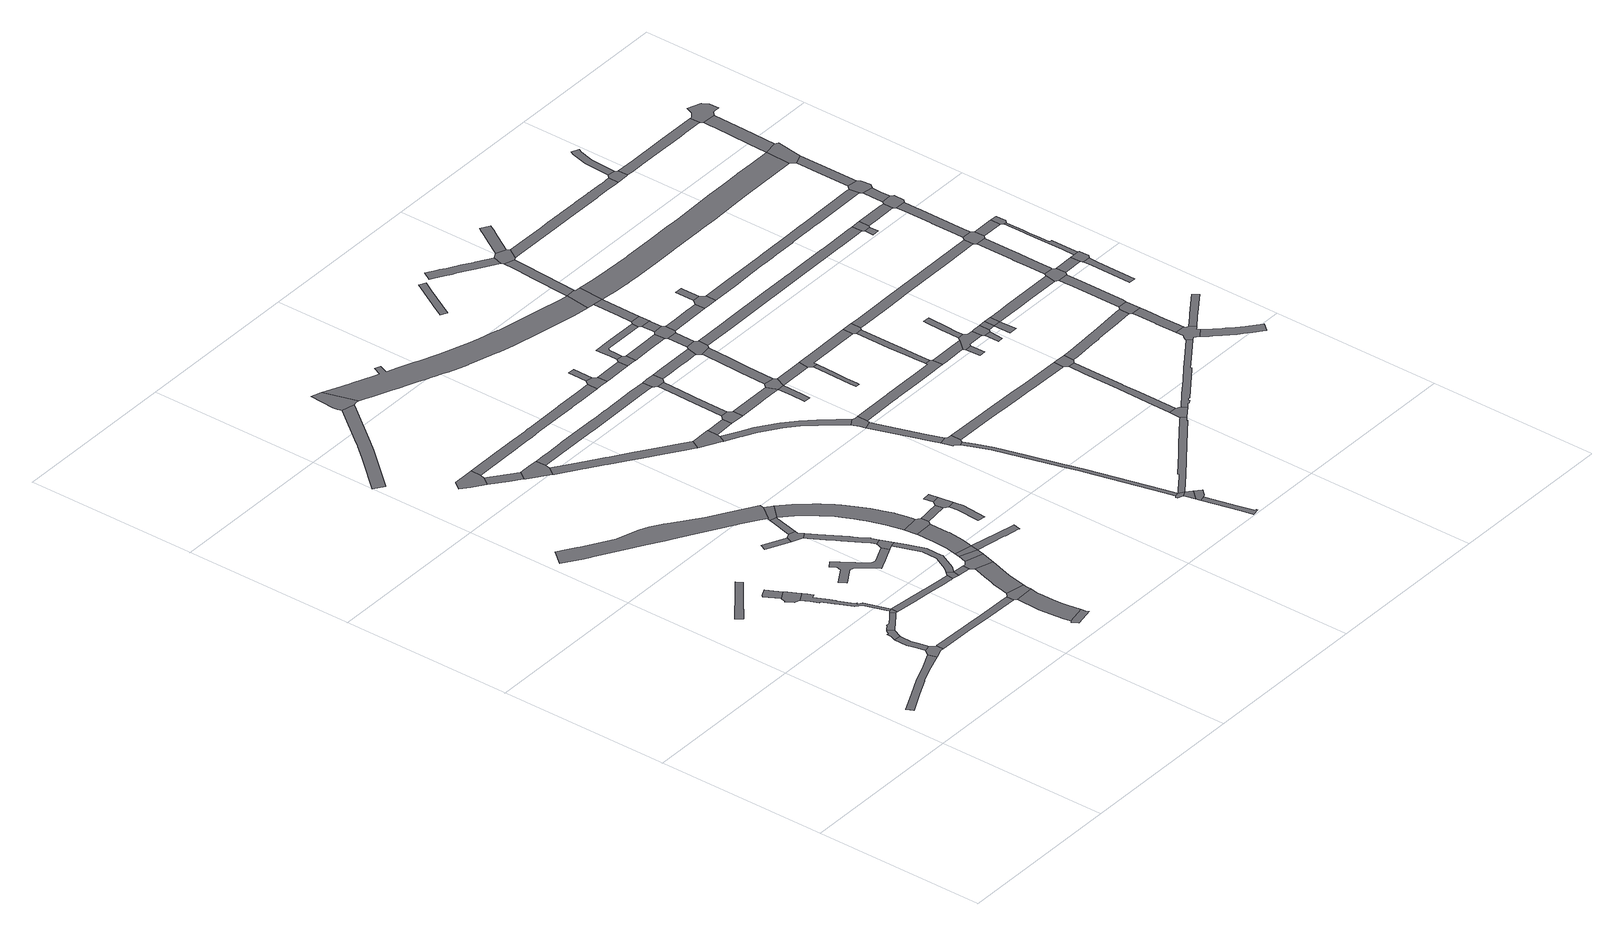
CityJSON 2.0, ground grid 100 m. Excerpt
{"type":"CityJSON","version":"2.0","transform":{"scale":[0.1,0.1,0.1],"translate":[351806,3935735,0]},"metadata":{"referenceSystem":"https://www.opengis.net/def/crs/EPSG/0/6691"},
"CityObjects":{
"road1":{"type":"Road","attributes":{"RoadStructureAttribute.sectionType":"1"},"geometry":[{"type":"MultiSurface","lod":"1","boundaries":[[[0,1,2,3,4,5,6,7,8,9,10,11,12,13,14]]]}]},
"road2":{"type":"Road","geometry":[{"type":"MultiSurface","lod":"1","boundaries":[[[15,7,6,16,17,18,19,20,21,22]]]}]},
"road3":{"type":"Road","attributes":{"RoadStructureAttribute.sectionType":"1"},"geometry":[{"type":"MultiSurface","lod":"1","boundaries":[[[23,24,25,26,27,28,15,22]]]}]},
"road4":{"type":"Road","attributes":{"RoadStructureAttribute.sectionType":"1"},"geometry":[{"type":"MultiSurface","lod":"1","boundaries":[[[29,30,31,32,33,34,35]]]}]},
"road5":{"type":"Road","geometry":[{"type":"MultiSurface","lod":"1","boundaries":[[[36,26,25,37,38,39,40,41,42]]]}]},
"road6":{"type":"Road","attributes":{"RoadStructureAttribute.sectionType":"1"},"geometry":[{"type":"MultiSurface","lod":"1","boundaries":[[[37,43,44,45,46,47,48,49,50,51,38]]]}]},
"road7":{"type":"Road","attributes":{"RoadStructureAttribute.sectionType":"1"},"geometry":[{"type":"MultiSurface","lod":"1","boundaries":[[[52,53,54,55,56]]]}]},
"road8":{"type":"Road","geometry":[{"type":"MultiSurface","lod":"1","boundaries":[[[57,58,59,60,61,62,63,64,52,56]]]}]},
"road9":{"type":"Road","attributes":{"RoadStructureAttribute.sectionType":"1"},"geometry":[{"type":"MultiSurface","lod":"1","boundaries":[[[61,65,66,67,68,69,70,71,72,73,74,75,76,77,78,79,80,81,82,83,84,85,86,87,88,62]]]}]},
"road10":{"type":"Road","geometry":[{"type":"MultiSurface","lod":"1","boundaries":[[[75,46,45,89,76]]]}]},
"road11":{"type":"Road","attributes":{"RoadStructureAttribute.sectionType":"1"},"geometry":[{"type":"MultiSurface","lod":"1","boundaries":[[[90,91,92,93,94,95,96,19,18,97,98,99,100,101]]]}]},
"road12":{"type":"Road","attributes":{"RoadStructureAttribute.sectionType":"1"},"geometry":[{"type":"MultiSurface","lod":"1","boundaries":[[[102,103,104,105,106,76,89,107,108,109,110,111,112,113,114]]]}]},
"road13":{"type":"Road","attributes":{"RoadStructureAttribute.sectionType":"1"},"geometry":[{"type":"MultiSurface","lod":"1","boundaries":[[[115,116,117,118,119,120,121,122,123,124,125,126,127,128,129,130,131,132,133,134,135,136,137,138,139,140,141,142,143,144,145,146,147,148,149]]]}]},
"road14":{"type":"Road","geometry":[{"type":"MultiSurface","lod":"1","boundaries":[[[150,151,152,153,154,155,156,157]]]}]},
"road15":{"type":"Road","geometry":[{"type":"MultiSurface","lod":"1","boundaries":[[[158,159,160,161,162,163]]]}]},
"road16":{"type":"Road","attributes":{"RoadStructureAttribute.sectionType":"1"},"geometry":[{"type":"MultiSurface","lod":"1","boundaries":[[[164,165,166,167,168,169,170,171,172,173,174,175,176,177,178,179,180,181]]]}]},
"road17":{"type":"Road","attributes":{"RoadStructureAttribute.sectionType":"1"},"geometry":[{"type":"MultiSurface","lod":"1","boundaries":[[[182,183,184,185,186,187,163,162,188,189,190,191,192,193,194]]]}]},
"road18":{"type":"Road","attributes":{"RoadStructureAttribute.sectionType":"1"},"geometry":[{"type":"MultiSurface","lod":"1","boundaries":[[[195,196,197,198]]]}]},
"road19":{"type":"Road","attributes":{"RoadStructureAttribute.sectionType":"1"},"geometry":[{"type":"MultiSurface","lod":"1","boundaries":[[[199,200,201,202,203,204,205,206,207,208,209,210,211,212,213]]]}]},
"road20":{"type":"Road","attributes":{"RoadStructureAttribute.sectionType":"1"},"geometry":[{"type":"MultiSurface","lod":"1","boundaries":[[[214,153,152,215,216]]]}]},
"road21":{"type":"Road","geometry":[{"type":"MultiSurface","lod":"1","boundaries":[[[217,182,194,218,219,220,221,222,223,90,101]]]}]},
"road22":{"type":"Road","geometry":[{"type":"MultiSurface","lod":"1","boundaries":[[[113,224,225,226,114]]]}]},
"road23":{"type":"Road","geometry":[{"type":"MultiSurface","lod":"1","boundaries":[[[227,195,198,228,229,230,231]]]}]},
"road24":{"type":"Road","attributes":{"RoadStructureAttribute.sectionType":"1"},"geometry":[{"type":"MultiSurface","lod":"1","boundaries":[[[232,225,224,233]]]}]},
"road25":{"type":"Road","attributes":{"RoadStructureAttribute.sectionType":"1"},"geometry":[{"type":"MultiSurface","lod":"1","boundaries":[[[220,234,235,236,237,238,239,240,241,242,221]]]}]},
"road26":{"type":"Road","geometry":[{"type":"MultiSurface","lod":"1","boundaries":[[[243,244,245,246,247,248,249,250,214,216]]]}]},
"road27":{"type":"Road","attributes":{"RoadStructureAttribute.sectionType":"1"},"geometry":[{"type":"MultiSurface","lod":"1","boundaries":[[[251,252,253,227,231]]]}]},
"road28":{"type":"Road","attributes":{"RoadStructureAttribute.sectionType":"1"},"geometry":[{"type":"MultiSurface","lod":"1","boundaries":[[[254,255,256,257,258,259,260,261,262,263,264,229,228,265,266,267,268,269,270,271,272,273,274]]]}]},
"road29":{"type":"Road","attributes":{"RoadStructureAttribute.sectionType":"1"},"geometry":[{"type":"MultiSurface","lod":"1","boundaries":[[[275,276,277,226,225,278,279,280,281,282,283,284]]]}]},
"road30":{"type":"Road","geometry":[{"type":"MultiSurface","lod":"1","boundaries":[[[283,274,273,285,286,164,181,287,288,284]]]}]},
"road31":{"type":"Road","geometry":[{"type":"MultiSurface","lod":"1","boundaries":[[[237,236,289,290,291,292,293,232,233]]]}]},
"road32":{"type":"Road","geometry":[{"type":"MultiSurface","lod":"1","boundaries":[[[148,294,253,252,295,296,149]]]}]},
"road33":{"type":"Road","attributes":{"RoadStructureAttribute.sectionType":"1"},"geometry":[{"type":"MultiSurface","lod":"1","boundaries":[[[291,297,298,299,300,301,292]]]}]},
"road34":{"type":"Road","geometry":[{"type":"MultiSurface","lod":"1","boundaries":[[[302,303,300,299]]]}]},
"road35":{"type":"Road","attributes":{"RoadStructureAttribute.sectionType":"1"},"geometry":[{"type":"MultiSurface","lod":"1","boundaries":[[[304,305,306,307,308,309,310,311,312,313,314,315,303,302]]]}]},
"road36":{"type":"Road","attributes":{"RoadStructureAttribute.sectionType":"1"},"geometry":[{"type":"MultiSurface","lod":"1","boundaries":[[[316,317,318,319,320,321,322,323,324,325,326,327,328,329,330,331,332,333,295,252,334,335,336,337,338,339,340,341,342,343,344,345,346,347,348]]]}]},
"road37":{"type":"Road","geometry":[{"type":"MultiSurface","lod":"1","boundaries":[[[349,350,351,204,203,352,353,354,355,356,357,358,359,360,361]]]}]},
"road38":{"type":"Road","geometry":[{"type":"MultiSurface","lod":"1","boundaries":[[[316,348,362,310,309,363,364]]]}]},
"road39":{"type":"Road","attributes":{"RoadStructureAttribute.sectionType":"1"},"geometry":[{"type":"MultiSurface","lod":"1","boundaries":[[[365,366,367,368,369,370,371,372,373,374,246,245,375,376,377,378,379,380,381,382,383,384,385,386,387]]]}]},
"road40":{"type":"Road","attributes":{"RoadStructureAttribute.sectionType":"1"},"geometry":[{"type":"MultiSurface","lod":"1","boundaries":[[[299,388,389,390,391,392,393,394,395,396,302]]]}]},
"road41":{"type":"Road","attributes":{"RoadStructureAttribute.sectionType":"1"},"geometry":[{"type":"MultiSurface","lod":"1","boundaries":[[[397,398,399,400,401,402,403,404,405,406,155,154,407,408,409,410,411,412,413,414,415,416,417,418,419]]]}]},
"road42":{"type":"Road","attributes":{"RoadStructureAttribute.sectionType":"1"},"geometry":[{"type":"MultiSurface","lod":"1","boundaries":[[[420,421,422,364,363,423]]]}]},
"road43":{"type":"Road","attributes":{"RoadStructureAttribute.sectionType":"1"},"geometry":[{"type":"MultiSurface","lod":"1","boundaries":[[[424,425,426,427,428,429]]]}]},
"road44":{"type":"Road","geometry":[{"type":"MultiSurface","lod":"1","boundaries":[[[430,429,428,431,432,420,423]]]}]},
"road45":{"type":"Road","attributes":{"RoadStructureAttribute.sectionType":"1"},"geometry":[{"type":"MultiSurface","lod":"1","boundaries":[[[433,434,435,436,437,438,439,440,441,442,443,444,445,446,447,448,248,247,449,450,451,452,453,454,455,456,457,458,459,460,461]]]}]},
"road46":{"type":"Road","attributes":{"RoadStructureAttribute.sectionType":"1"},"geometry":[{"type":"MultiSurface","lod":"1","boundaries":[[[431,462,463,432]]]}]},
"road47":{"type":"Road","geometry":[{"type":"MultiSurface","lod":"1","boundaries":[[[464,465,365,387,466,467,468,469]]]}]},
"road48":{"type":"Road","attributes":{"RoadStructureAttribute.sectionType":"1"},"geometry":[{"type":"MultiSurface","lod":"1","boundaries":[[[470,471,472,464,469]]]}]},
"road49":{"type":"Road","attributes":{"RoadStructureAttribute.sectionType":"1"},"geometry":[{"type":"MultiSurface","lod":"1","boundaries":[[[473,474,475,476,477,478,479,480,468,467,481,482,483,484,485,486,487,488,489,490,491]]]}]},
"road50":{"type":"Road","geometry":[{"type":"MultiSurface","lod":"1","boundaries":[[[471,470,492,493,494,495,496]]]}]},
"road51":{"type":"Road","geometry":[{"type":"MultiSurface","lod":"1","boundaries":[[[419,418,497,498,499,500,501,502]]]}]},
"road52":{"type":"Road","attributes":{"function":"3","RoadStructureAttribute.sectionType":"1"},"geometry":[{"type":"MultiSurface","lod":"1","boundaries":[[[503,504,505,506,507,508,509,510,511,512,513,514,515,516,517,518,519,520,521,522,523,524,525,526,527,359,358,528,529,530,531,532,533,534,535,536,537,538,539,540,541,542,543,544,545,546,547,548,549,550,551,552,553,554]]]}]},
"road53":{"type":"Road","attributes":{"RoadStructureAttribute.sectionType":"1"},"geometry":[{"type":"MultiSurface","lod":"1","boundaries":[[[501,555,556,502]]]}]},
"road54":{"type":"Road","attributes":{"RoadStructureAttribute.sectionType":"1"},"geometry":[{"type":"MultiSurface","lod":"1","boundaries":[[[495,557,558,559,560,561,562,563,564,565,496]]]}]},
"road55":{"type":"Road","geometry":[{"type":"MultiSurface","lod":"1","boundaries":[[[566,567,568,569,433,461,570,562,561]]]}]},
"road56":{"type":"Road","attributes":{"RoadStructureAttribute.sectionType":"1"},"geometry":[{"type":"MultiSurface","lod":"1","boundaries":[[[499,571,572,573,574,575,500]]]}]},
"road57":{"type":"Road","geometry":[{"type":"MultiSurface","lod":"1","boundaries":[[[576,577,578,579,580,581]]]}]},
"road58":{"type":"Road","attributes":{"RoadStructureAttribute.sectionType":"1"},"geometry":[{"type":"MultiSurface","lod":"1","boundaries":[[[582,583,584,585,586,587,494,493]]]}]},
"road59":{"type":"Road","geometry":[{"type":"MultiSurface","lod":"1","boundaries":[[[588,589,590,591,592,593,473,491]]]}]},
"road60":{"type":"Road","attributes":{"RoadStructureAttribute.sectionType":"1"},"geometry":[{"type":"MultiSurface","lod":"1","boundaries":[[[594,595,596,597,598,599,600,601]]]}]},
"road61":{"type":"Road","attributes":{"RoadStructureAttribute.sectionType":"1"},"geometry":[{"type":"MultiSurface","lod":"1","boundaries":[[[589,602,603,604,605,606,590]]]}]},
"road62":{"type":"Road","attributes":{"RoadStructureAttribute.sectionType":"1"},"geometry":[{"type":"MultiSurface","lod":"1","boundaries":[[[607,608,609,610,611,612,613,614,615,616,617,618,619,620,621,622,623,624,625,626,627,579,578]]]}]},
"road63":{"type":"Road","geometry":[{"type":"MultiSurface","lod":"1","boundaries":[[[604,628,629,630,618,617,631,632,633,634,605]]]}]},
"road64":{"type":"Road","attributes":{"RoadStructureAttribute.sectionType":"1"},"geometry":[{"type":"MultiSurface","lod":"1","boundaries":[[[576,635,636,637,577]]]}]},
"road65":{"type":"Road","geometry":[{"type":"MultiSurface","lod":"1","boundaries":[[[600,638,639,637,636,601]]]}]},
"road66":{"type":"Road","geometry":[{"type":"MultiSurface","lod":"1","boundaries":[[[574,573,640,641,642,643,644,645]]]}]},
"road67":{"type":"Road","attributes":{"RoadStructureAttribute.sectionType":"1"},"geometry":[{"type":"MultiSurface","lod":"1","boundaries":[[[646,647,648,649,650,651,652,653,568,567]]]}]},
"road68":{"type":"Road","geometry":[{"type":"MultiSurface","lod":"1","boundaries":[[[654,655,656,585,584,657,658]]]}]},
"road69":{"type":"Road","attributes":{"RoadStructureAttribute.sectionType":"1"},"geometry":[{"type":"MultiSurface","lod":"1","boundaries":[[[659,660,642,641,661,662]]]}]},
"road70":{"type":"Road","attributes":{"RoadStructureAttribute.sectionType":"1"},"geometry":[{"type":"MultiSurface","lod":"1","boundaries":[[[663,664,665,666,657,667,668,669,670,658,657,584]]]}]},
"road71":{"type":"Road","attributes":{"RoadStructureAttribute.sectionType":"1"},"geometry":[{"type":"MultiSurface","lod":"1","boundaries":[[[644,671,672,673,674,675,676,677,678,679,680,681,682,645]]]}]},
"road72":{"type":"Road","attributes":{"RoadStructureAttribute.sectionType":"1"},"geometry":[{"type":"MultiSurface","lod":"1","boundaries":[[[683,684,685,686,687,688,689]]]}]},
"road73":{"type":"Road","attributes":{"RoadStructureAttribute.sectionType":"1"},"geometry":[{"type":"MultiSurface","lod":"1","boundaries":[[[690,691,692,693,694,695,696,697,698,699,655,654]]]}]},
"road74":{"type":"Road","geometry":[{"type":"MultiSurface","lod":"1","boundaries":[[[700,650,649,694,693,701,702,703]]]}]},
"road75":{"type":"Road","attributes":{"RoadStructureAttribute.sectionType":"1"},"geometry":[{"type":"MultiSurface","lod":"1","boundaries":[[[704,705,706,707,708,709,710,711,712,713,714,715,716,717,718,719,720,721,722,723,724,578,577]]]}]},
"road76":{"type":"Road","attributes":{"RoadStructureAttribute.sectionType":"1"},"geometry":[{"type":"MultiSurface","lod":"1","boundaries":[[[725,726,727,728,729,730,731,732,733,592,591,734,735,736,737,738,739,740]]]}]},
"road77":{"type":"Road","attributes":{"RoadStructureAttribute.sectionType":"1"},"geometry":[{"type":"MultiSurface","lod":"1","boundaries":[[[741,742,743,744,745,746,747,748,749,750]]]}]},
"road78":{"type":"Road","attributes":{"RoadStructureAttribute.sectionType":"1"},"geometry":[{"type":"MultiSurface","lod":"1","boundaries":[[[751,752,700,703]]]}]},
"road79":{"type":"Road","geometry":[{"type":"MultiSurface","lod":"1","boundaries":[[[752,751,753,754,755,756,659,662]]]}]},
"road80":{"type":"Road","attributes":{"RoadStructureAttribute.sectionType":"1"},"geometry":[{"type":"MultiSurface","lod":"1","boundaries":[[[757,758,759,760,761,762,756,755]]]}]},
"road81":{"type":"Road","geometry":[{"type":"MultiSurface","lod":"1","boundaries":[[[760,759,763,764,678,677]]]}]},
"road82":{"type":"Road","attributes":{"RoadStructureAttribute.sectionType":"1"},"geometry":[{"type":"MultiSurface","lod":"1","boundaries":[[[765,766,767,768,633,632,769,770,771,772,773,774,775,776,777,778]]]}]},
"road83":{"type":"Road","attributes":{"RoadStructureAttribute.sectionType":"1"},"geometry":[{"type":"MultiSurface","lod":"1","boundaries":[[[779,764,763,780,781,782,783]]]}]},
"road84":{"type":"Road","geometry":[{"type":"MultiSurface","lod":"1","boundaries":[[[782,784,785,786,554,553,783]]]}]},
"road85":{"type":"Road","attributes":{"RoadStructureAttribute.sectionType":"1"},"geometry":[{"type":"MultiSurface","lod":"1","boundaries":[[[787,788,789,790,791,792,793,794,795,796,797,798,799,800,801,802,803,804,805]]]}]},
"road86":{"type":"Road","geometry":[{"type":"MultiSurface","lod":"1","boundaries":[[[806,807,808,809,810,811,812,669,668,741,750]]]}]},
"road87":{"type":"Road","attributes":{"RoadStructureAttribute.sectionType":"1"},"geometry":[{"type":"MultiSurface","lod":"1","boundaries":[[[813,814,815,754,753,816,817]]]}]},
"road88":{"type":"Road","attributes":{"RoadStructureAttribute.sectionType":"1"},"geometry":[{"type":"MultiSurface","lod":"1","boundaries":[[[786,818,819,820,821,822,823,824,554]]]}]},
"road89":{"type":"Road","geometry":[{"type":"MultiSurface","lod":"1","boundaries":[[[825,712,711,826,827,828]]]}]},
"road90":{"type":"Road","attributes":{"RoadStructureAttribute.sectionType":"1"},"geometry":[{"type":"MultiSurface","lod":"1","boundaries":[[[829,830,831,832,727,726,833,834,835,836,837,838]]]}]},
"road91":{"type":"Road","geometry":[{"type":"MultiSurface","lod":"1","boundaries":[[[839,840,817,816,841,842,843]]]}]},
"road92":{"type":"Road","geometry":[{"type":"MultiSurface","lod":"1","boundaries":[[[793,821,820,844,845,846,847,794]]]}]},
"road93":{"type":"Road","attributes":{"RoadStructureAttribute.sectionType":"1"},"geometry":[{"type":"MultiSurface","lod":"1","boundaries":[[[848,849,850,851,840,839]]]}]},
"road94":{"type":"Road","geometry":[{"type":"MultiSurface","lod":"1","boundaries":[[[852,853,854,855,856,857,725,740]]]}]},
"road95":{"type":"Road","geometry":[{"type":"MultiSurface","lod":"1","boundaries":[[[858,809,808,838,837,859]]]}]},
"road96":{"type":"Road","attributes":{"RoadStructureAttribute.sectionType":"1"},"geometry":[{"type":"MultiSurface","lod":"1","boundaries":[[[860,861,862,863,864,825,828,865,866,867,868,869]]]}]},
"road97":{"type":"Road","geometry":[{"type":"MultiSurface","lod":"1","boundaries":[[[870,871,872,873]]]}]},
"road98":{"type":"Road","attributes":{"RoadStructureAttribute.sectionType":"1"},"geometry":[{"type":"MultiSurface","lod":"1","boundaries":[[[874,875,876,877,878,879,880,847,846]]]}]},
"road99":{"type":"Road","geometry":[{"type":"MultiSurface","lod":"1","boundaries":[[[881,882,883,884,855,854,870,873,885,886,887]]]}]},
"road100":{"type":"Road","geometry":[{"type":"MultiSurface","lod":"1","boundaries":[[[888,889,890,891,892,778,777,893,860,869]]]}]},
"road101":{"type":"Road","attributes":{"RoadStructureAttribute.sectionType":"1"},"geometry":[{"type":"MultiSurface","lod":"1","boundaries":[[[883,894,895,896,897,898,899,900,901,902,884]]]}]},
"road102":{"type":"Road","geometry":[{"type":"MultiSurface","lod":"1","boundaries":[[[903,904,905,906]]]}]},
"road103":{"type":"Road","attributes":{"RoadStructureAttribute.sectionType":"1"},"geometry":[{"type":"MultiSurface","lod":"1","boundaries":[[[907,908,909,910,911,912,913,914,915,916,917,918,919,920,921,702,701,922,923,924,925,926,927,928,929,930,931]]]}]},
"road104":{"type":"Road","geometry":[{"type":"MultiSurface","lod":"1","boundaries":[[[903,906,932,933,934,881,887]]]}]},
"road105":{"type":"Road","attributes":{"RoadStructureAttribute.sectionType":"1"},"geometry":[{"type":"MultiSurface","lod":"1","boundaries":[[[935,936,937,938,939,940,941,942,943,944,945,946,947,948,949,950,951,952,953,954,827,826]]]}]},
"road106":{"type":"Road","attributes":{"RoadStructureAttribute.sectionType":"1"},"geometry":[{"type":"MultiSurface","lod":"1","boundaries":[[[955,956,957,933,932,958]]]}]},
"road107":{"type":"Road","geometry":[{"type":"MultiSurface","lod":"1","boundaries":[[[959,960,961,958]]]}]},
"road108":{"type":"Road","geometry":[{"type":"MultiSurface","lod":"1","boundaries":[[[955,958,961,962]]]}]},
"road109":{"type":"Road","attributes":{"RoadStructureAttribute.sectionType":"1"},"geometry":[{"type":"MultiSurface","lod":"1","boundaries":[[[963,964,965,966,967,968,969,970,971,972,973,974,975,976,977,978,979,980,981,982,983,984,985,986,987,988,989,990,845,844]]]}]},
"road110":{"type":"Road","attributes":{"RoadStructureAttribute.sectionType":"1"},"geometry":[{"type":"MultiSurface","lod":"1","boundaries":[[[991,992,993,994,995,996,997,891,890,998,999,1000,1001,1002,1003,1004,1005,1006,1007]]]}]},
"road111":{"type":"Road","attributes":{"RoadStructureAttribute.sectionType":"1"},"geometry":[{"type":"MultiSurface","lod":"1","boundaries":[[[1008,1009,1010,1011,1012,1013,1014,1015,1016,1017,1018,1019,1020,1021,1022,1023,1024,858,859]]]}]},
"road112":{"type":"Road","attributes":{"function":"3","RoadStructureAttribute.sectionType":"1"},"geometry":[{"type":"MultiSurface","lod":"1","boundaries":[[[1025,1026,1027,1028,1029,1030,1031,1032,1033,1034,1035,1036,1037,1038,784,782,1039,1040,1041,1042,1043,1044,1045,1046,1047,1048,1049,1050,1051,1052,1053,1054,1055,1056,1057]]]}]},
"road113":{"type":"Road","attributes":{"RoadStructureAttribute.sectionType":"1"},"geometry":[{"type":"MultiSurface","lod":"1","boundaries":[[[961,1058,1059,1060,1061,1062,1063,1064,1065,1066,962]]]}]},
"road114":{"type":"Road","attributes":{"RoadStructureAttribute.sectionType":"1"},"geometry":[{"type":"MultiSurface","lod":"1","boundaries":[[[842,1067,1068,1069,1070,1071,1072,1073,1074,1075,1076,1077,1078,1079,1080,1081,1082,1083,1084,1085,1086,1087,1088,1089,1090,1091,1092,1093,1094,843]]]}]},
"road115":{"type":"Road","geometry":[{"type":"MultiSurface","lod":"1","boundaries":[[[1095,1096,1097,1098,1099,1100,1101,948,947,1102,1103,1104,1105,1106,1107,1108,1109,1110,1111]]]}]},
"road116":{"type":"Road","attributes":{"RoadStructureAttribute.sectionType":"1"},"geometry":[{"type":"MultiSurface","lod":"1","boundaries":[[[1112,1113,1114,1115,1116,1117,1118,1119,1120,1121,1095,1111]]]}]},
"road117":{"type":"Road","geometry":[{"type":"MultiSurface","lod":"1","boundaries":[[[1006,1118,1117,1122,1123,1007]]]}]},
"road118":{"type":"Road","attributes":{"RoadStructureAttribute.sectionType":"1"},"geometry":[{"type":"MultiSurface","lod":"1","boundaries":[[[1124,1125,1126,1127,1128,1129,1130,1131,1132,1133,1134,1135,1136,1137,1138,1139,1140,1141,1142,1143,1144,1104,1103]]]}]},
"road119":{"type":"Road","attributes":{"RoadStructureAttribute.sectionType":"1"},"geometry":[{"type":"MultiSurface","lod":"1","boundaries":[[[1145,1146,1147,1148,1123,1122,1149,1150,1151]]]}]},
"road120":{"type":"Road","attributes":{"RoadStructureAttribute.sectionType":"1"},"geometry":[{"type":"MultiSurface","lod":"1","boundaries":[[[1152,1153,1109,1108,1154,1155,1156,1157]]]}]},
"road121":{"type":"Road","geometry":[{"type":"MultiSurface","lod":"1","boundaries":[[[1158,1159,1160,1161,1062,1061,1145,1151]]]}]},
"road122":{"type":"Road","geometry":[{"type":"MultiSurface","lod":"1","boundaries":[[[1162,973,972,1163,1164,1165,1166]]]}]},
"road123":{"type":"Road","geometry":[{"type":"MultiSurface","lod":"1","boundaries":[[[1167,1168,1169,1170]]]}]},
"road124":{"type":"Road","geometry":[{"type":"MultiSurface","lod":"1","boundaries":[[[1169,1171,1172,907,931,1170]]]}]},
"road125":{"type":"Road","attributes":{"RoadStructureAttribute.sectionType":"1"},"geometry":[{"type":"MultiSurface","lod":"1","boundaries":[[[1173,1174,1175,1176,1177,1178,1161,1160,1179,1180,1181,1182,1183,1184]]]}]},
"road126":{"type":"Road","attributes":{"RoadStructureAttribute.sectionType":"1"},"geometry":[{"type":"MultiSurface","lod":"1","boundaries":[[[1185,1186,1187,1188,1189,1190,1162,1166]]]}]},
"road127":{"type":"Road","attributes":{"RoadStructureAttribute.sectionType":"1"},"geometry":[{"type":"MultiSurface","lod":"1","boundaries":[[[1158,1191,1192,1193,1194,1159]]]}]},
"road128":{"type":"Road","attributes":{"RoadStructureAttribute.sectionType":"1"},"geometry":[{"type":"MultiSurface","lod":"1","boundaries":[[[1195,1196,1197,1198,1199,1200]]]}]},
"road129":{"type":"Road","geometry":[{"type":"MultiSurface","lod":"1","boundaries":[[[1201,1017,1016,1173,1184,1202,1203,1204]]]}]},
"road130":{"type":"Road","attributes":{"RoadStructureAttribute.sectionType":"1"},"geometry":[{"type":"MultiSurface","lod":"1","boundaries":[[[1205,1206,1172,1171,1207,1208]]]}]},
"road131":{"type":"Road","geometry":[{"type":"MultiSurface","lod":"1","boundaries":[[[1199,1209,1210,1211,1212,1193,1192,1213,1200]]]}]},
"road132":{"type":"Road","attributes":{"RoadStructureAttribute.sectionType":"1"},"geometry":[{"type":"MultiSurface","lod":"1","boundaries":[[[1214,1215,1216,1217,1218,1219,1220,1221,1222,1223,1201,1204]]]}]},
"road133":{"type":"Road","attributes":{"RoadStructureAttribute.sectionType":"1"},"geometry":[{"type":"MultiSurface","lod":"1","boundaries":[[[1202,1224,1225,1203]]]}]},
"road134":{"type":"Road","attributes":{"RoadStructureAttribute.sectionType":"1"},"geometry":[{"type":"MultiSurface","lod":"1","boundaries":[[[1226,1227,1228,1229,1230,1212,1211,1231,1232,1233,1234,1235,1236,1237]]]}]},
"road135":{"type":"Road","geometry":[{"type":"MultiSurface","lod":"1","boundaries":[[[1219,1218,1238,1239,1240,1241,1205,1208]]]}]},
"road136":{"type":"Road","attributes":{"RoadStructureAttribute.sectionType":"1"},"geometry":[{"type":"MultiSurface","lod":"1","boundaries":[[[1242,1243,1244,1245,1246,1165,1164,1247,1248,1249,1250,1251,1252,1253,1254,1255,1256,1257,1258]]]}]},
"road137":{"type":"Road","attributes":{"RoadStructureAttribute.sectionType":"1"},"geometry":[{"type":"MultiSurface","lod":"1","boundaries":[[[1259,1260,1241,1240,1261,1262,1263]]]}]},
"road138":{"type":"Road","geometry":[{"type":"MultiSurface","lod":"1","boundaries":[[[1264,1225,1224,1226,1237,1265]]]}]},
"road139":{"type":"Road","geometry":[{"type":"MultiSurface","lod":"1","boundaries":[[[1266,1267,1268,1084,1083,1263,1262,1269,1270]]]}]},
"road140":{"type":"Road","attributes":{"function":"3","RoadStructureAttribute.sectionType":"1"},"geometry":[{"type":"MultiSurface","lod":"1","boundaries":[[[1271,1272,1267,1266,1273,1274]]]}]},
"road141":{"type":"Road","geometry":[{"type":"MultiSurface","lod":"1","boundaries":[[[1056,1271,1274,1275,1276,1057]]]}]},
"road142":{"type":"Road","attributes":{"RoadStructureAttribute.sectionType":"1"},"geometry":[{"type":"MultiSurface","lod":"1","boundaries":[[[1276,1277,1278,1279,1280,1281,1282,1283,1284,1285,1286,1057]]]}]},
"road143":{"type":"Road","geometry":[{"type":"MultiSurface","lod":"1","boundaries":[[[1279,1278,1287,1288,1289,1290,1291,1292,1293,1294,1295,1242,1258]]]}]}
},
"vertices":[
[270,358,0],[377,410,0],[378,411,0],[401,420,0],[436,434,0],[485,454,0],[583,490,0],[565,537,0],[472,491,0],[400,463,0],[365,449,0],[251,394,0],[205,371,0],[123,330,0],[142,293,0],
[590,569,0],[636,509,0],[637,510,0],[655,509,0],[656,551,0],[637,566,0],[633,570,0],[631,578,0],
[618,634,0],[609,677,0],[610,747,0],[570,748,0],[568,673,0],[578,625,0],
[385,1566,0],[497,1655,0],[477,1690,0],[474,1687,0],[407,1636,0],[220,1493,0],[248,1457,0],
[570,757,0],[635,801,0],[612,833,0],[604,827,0],[592,804,0],[582,805,0],[581,780,0],
[640,804,0],[732,871,0],[756,889,0],[739,913,0],[708,890,0],[666,860,0],[646,858,0],[641,854,0],[617,837,0],
[557,1449,0],[511,1531,0],[469,1511,0],[459,1502,0],[505,1419,0],
[504,1414,0],[498,1390,0],[491,1385,0],[519,1344,0],[550,1337,0],[603,1365,0],[590,1390,0],[568,1429,0],
[562,1312,0],[569,1300,0],[593,1244,0],[602,1249,0],[633,1181,0],[637,1171,0],[644,1155,0],[675,1085,0],[710,1061,0],[747,937,0],[754,924,0],[771,928,0],[766,943,0],[725,1072,0],[696,1091,0],[709,1096,0],[696,1104,0],[660,1188,0],[658,1192,0],[645,1223,0],[611,1301,0],[629,1310,0],[623,1326,0],[616,1340,0],
[768,888,0],
[1209,537,0],[1198,537,0],[1159,538,0],[980,543,0],[949,544,0],[870,545,0],[658,551,0],[796,506,0],[851,504,0],[949,502,0],[989,500,0],[1213,494,0],
[1154,890,0],[1106,895,0],[1015,904,0],[1003,905,0],[903,915,0],[899,875,0],[991,866,0],[1011,864,0],[1103,855,0],[1153,850,0],[1157,850,0],[1171,849,0],[1175,888,0],
[1083,2002,0],[946,2087,0],[832,2157,0],[690,2261,0],[657,2284,0],[637,2298,0],[617,2312,0],[594,2327,0],[542,2350,0],[533,2353,0],[412,2390,0],[255,2482,0],[233,2496,0],[228,2499,0],[173,2534,0],[131,2562,0],[66,2484,0],[113,2451,0],[174,2411,0],[203,2393,0],[211,2389,0],[375,2291,0],[456,2243,0],[547,2189,0],[574,2173,0],[656,2125,0],[718,2088,0],[801,2039,0],[862,2002,0],[876,1994,0],[891,1985,0],[915,1971,0],[971,1935,0],[1017,1901,0],[1078,1982,0],
[268,3282,0],[318,3245,0],[386,3194,0],[422,3242,0],[431,3270,0],[431,3330,0],[398,3330,0],[305,3329,0],
[1232,145,0],[1255,112,0],[1363,133,0],[1356,154,0],[1353,175,0],[1245,154,0],
[1161,1295,0],[1106,1271,0],[1056,1248,0],[1027,1256,0],[937,1385,0],[909,1425,0],[871,1399,0],[893,1369,0],[889,1351,0],[886,1339,0],[790,1280,0],[815,1241,0],[913,1303,0],[942,1295,0],[1022,1184,0],[1044,1194,0],[1090,1214,0],[1179,1255,0],
[1226,479,0],[1223,446,0],[1221,378,0],[1222,340,0],[1231,234,0],[1235,202,0],[1344,220,0],[1340,248,0],[1336,293,0],[1332,344,0],[1333,402,0],[1333,439,0],[1340,484,0],
[943,1723,0],[808,1784,0],[792,1748,0],[927,1686,0],
[274,3825,0],[321,3886,0],[504,4118,0],[518,4135,0],[528,4148,0],[451,4166,0],[270,3934,0],[262,3923,0],[252,3912,0],[190,3837,0],[146,3787,0],[30,3655,0],[22,3646,0],[2,3623,0],[62,3584,0],
[574,3127,0],[477,3124,0],[537,3079,0],
[1215,493,0],[1341,505,0],[1342,513,0],[1345,534,0],[1235,556,0],[1216,540,0],[1212,537,0],
[1212,844,0],[1220,883,0],[1193,908,0],
[970,1735,0],[989,1658,0],[1025,1678,0],[1007,1710,0],[1011,1725,0],
[1292,876,0],[1288,836,0],
[1365,627,0],[1370,648,0],[1410,779,0],[1305,811,0],[1299,791,0],[1281,731,0],[1265,680,0],[1258,656,0],[1242,584,0],
[548,3071,0],[657,2989,0],[658,2988,0],[692,3038,0],[700,3067,0],[698,3127,0],[667,3127,0],[596,3127,0],
[1048,1867,0],[1050,1873,0],[1012,1884,0],
[1195,1389,0],[1198,1390,0],[1197,1392,0],[1196,1394,0],[1162,1445,0],[1158,1454,0],[1143,1482,0],[1122,1516,0],[1104,1546,0],[1099,1554,0],[1057,1622,0],[1001,1639,0],[1048,1558,0],[1062,1536,0],[1088,1492,0],[1105,1463,0],[1143,1402,0],[1160,1376,0],[1161,1374,0],[1177,1336,0],[1212,1350,0],
[1261,1110,0],[1262,1021,0],[1218,936,0],[1248,914,0],[1299,1014,0],[1299,1018,0],[1298,1115,0],[1264,1218,0],[1241,1277,0],[1209,1267,0],
[1175,1332,0],[1170,1319,0],[1196,1262,0],[1202,1265,0],
[1422,817,0],[1423,821,0],[1434,861,0],[1328,892,0],[1304,875,0],
[1016,1899,0],[1120,1948,0],[1112,1956,0],
[1435,862,0],[1445,904,0],[1446,907,0],[1342,942,0],[1329,893,0],
[1455,953,0],[1348,973,0],
[1461,983,0],[1469,1019,0],[1477,1111,0],[1477,1123,0],[1476,1227,0],[1476,1230,0],[1366,1228,0],[1367,1220,0],[1368,1143,0],[1368,1127,0],[1360,1033,0],[1355,1006,0],
[1465,1317,0],[1464,1331,0],[1458,1359,0],[1456,1368,0],[1443,1427,0],[1442,1434,0],[1424,1490,0],[1416,1513,0],[1407,1541,0],[1401,1554,0],[1367,1629,0],[1335,1686,0],[1319,1715,0],[1317,1719,0],[1280,1772,0],[1257,1805,0],[1204,1866,0],[1189,1884,0],[1115,1813,0],[1176,1742,0],[1196,1713,0],[1206,1700,0],[1230,1664,0],[1252,1616,0],[1269,1578,0],[1279,1558,0],[1280,1556,0],[1290,1532,0],[1304,1501,0],[1320,1453,0],[1336,1404,0],[1356,1313,0],[1357,1304,0],
[445,4199,0],[447,4189,0],[450,4176,0],[531,4149,0],[535,4151,0],[548,4153,0],[552,4154,0],[555,4154,0],[561,4153,0],[569,4152,0],[514,4343,0],[456,4364,0],[443,4215,0],
[1365,1237,0],[1493,1252,0],[1488,1298,0],
[1318,2615,0],[1244,2665,0],[1198,2696,0],[1079,2777,0],[1066,2786,0],[945,2867,0],[939,2872,0],[916,2887,0],[825,2948,0],[790,2972,0],[666,2983,0],[776,2908,0],[802,2891,0],[803,2890,0],[881,2837,0],[899,2825,0],[969,2778,0],[1004,2754,0],[1044,2727,0],[1134,2666,0],[1241,2594,0],[1285,2565,0],[1289,2562,0],
[1617,874,0],[1630,871,0],[1716,855,0],[1721,854,0],[1730,896,0],[1730,898,0],[1725,899,0],[1625,919,0],[1465,951,0],
[1300,3335,0],[1149,3334,0],[1141,3334,0],[1126,3334,0],[910,3333,0],[894,3333,0],[872,3332,0],[746,3332,0],[670,3331,0],[657,3331,0],[658,3271,0],[669,3271,0],[806,3272,0],[858,3272,0],[913,3273,0],[1064,3274,0],[1150,3274,0],[1178,3274,0],[1191,3274,0],[1260,3275,0],[1358,3276,0],[1388,3276,0],[1388,3336,0],
[1623,1313,0],[1567,1307,0],[1532,1303,0],[1628,1268,0],
[1662,1200,0],[1650,1062,0],[1696,1057,0],[1708,1203,0],[1700,1256,0],[1654,1249,0],
[1631,1268,0],[1686,1343,0],[1641,1336,0],
[1569,3129,0],[1530,3129,0],[1481,3129,0],[1357,3128,0],[1340,3128,0],[1270,3128,0],[1255,3128,0],[1230,3127,0],[1192,3127,0],[1158,3127,0],[1055,3127,0],[905,3127,0],[874,3127,0],[825,3127,0],[804,3127,0],[753,3127,0],[812,3067,0],[826,3067,0],[873,3067,0],[949,3067,0],[1054,3067,0],[1106,3067,0],[1220,3067,0],[1237,3067,0],[1272,3068,0],[1434,3068,0],[1451,3068,0],[1530,3069,0],[1569,3069,0],
[1678,1398,0],[1632,1392,0],
[1439,2615,0],[1320,2615,0],[1409,2496,0],[1413,2494,0],[1435,2536,0],[1439,2555,0],
[1561,2556,0],[1560,2615,0],[1442,2615,0],
[1959,2106,0],[1922,2151,0],[1912,2163,0],[1850,2238,0],[1788,2307,0],[1715,2370,0],[1603,2446,0],[1533,2483,0],[1503,2447,0],[1506,2445,0],[1525,2436,0],[1579,2405,0],[1687,2332,0],[1721,2303,0],[1755,2273,0],[1815,2206,0],[1876,2133,0],[1881,2126,0],[1918,2081,0],
[1572,2556,0],[1649,2556,0],[1649,2616,0],[1627,2637,0],[1582,2636,0],
[1418,3276,0],[1454,3276,0],[1469,3276,0],[1469,3336,0],[1448,3355,0],[1408,3360,0],
[1895,3900,0],[1749,3928,0],[1613,3956,0],[1488,3981,0],[1484,3982,0],[1447,3992,0],[1374,4010,0],[1337,4022,0],[1295,4036,0],[1165,4076,0],[1135,4088,0],[1128,4091,0],[1031,4129,0],[1011,4138,0],[939,4167,0],[915,4177,0],[855,4201,0],[877,4252,0],[843,4265,0],[820,4215,0],[790,4227,0],[673,4274,0],[667,4277,0],[624,4294,0],[590,4309,0],[601,4138,0],[647,4119,0],[679,4106,0],[694,4100,0],[741,4080,0],[786,4062,0],[833,4042,0],[879,4023,0],[926,4004,0],[962,3989,0],[972,3985,0],[1018,3965,0],[1048,3952,0],[1064,3947,0],[1072,3944,0],[1111,3930,0],[1157,3914,0],[1160,3913,0],[1296,3873,0],[1317,3867,0],[1343,3860,0],[1431,3838,0],[1588,3805,0],[1679,3787,0],[1826,3760,0],[1918,3749,0],[1935,3893,0],
[1449,3474,0],[1409,3474,0],
[1628,2659,0],[1631,2842,0],[1631,2856,0],[1633,2942,0],[1635,3047,0],[1590,3047,0],[1589,2970,0],[1586,2859,0],[1583,2686,0],
[1650,3062,0],[1656,3069,0],[1655,3129,0],[1603,3129,0],[1578,3059,0],
[1481,3277,0],[1606,3277,0],[1638,3278,0],[1637,3337,0],[1557,3337,0],
[2452,385,0],[2485,400,0],[2453,417,0],[2429,414,0],[2417,406,0],[2422,396,0],
[1796,2557,0],[1841,2558,0],[1942,2558,0],[1914,2617,0],[1840,2618,0],[1698,2616,0],
[1936,2033,0],[1945,2005,0],[1990,2020,0],[1998,2038,0],[1998,2098,0],[1979,2098,0],
[2527,72,0],[2541,7,0],[2583,15,0],[2582,23,0],[2574,21,0],[2550,114,0],[2507,297,0],[2476,290,0],
[2016,1791,0],[2061,1655,0],[2070,1627,0],[2116,1639,0],[2081,1744,0],
[2444,457,0],[2434,499,0],[2335,913,0],[2317,978,0],[2302,1035,0],[2249,1227,0],[2204,1393,0],[2199,1405,0],[2184,1445,0],[2169,1484,0],[2143,1546,0],[2119,1538,0],[2145,1475,0],[2157,1446,0],[2179,1389,0],[2221,1236,0],[2278,1029,0],[2294,973,0],[2307,925,0],[2312,907,0],[2415,473,0],
[2087,1562,0],[2094,1563,0],[2111,1546,0],[2142,1549,0],[2154,1567,0],[2155,1628,0],[2133,1628,0],
[2454,381,0],[2469,320,0],[2516,372,0],
[2524,308,0],[2552,340,0],
[1688,3278,0],[1702,3278,0],[1702,3338,0],[1690,3351,0],[1690,3352,0],[1652,3354,0],
[1711,3069,0],[1801,3070,0],[1848,3070,0],[1929,3071,0],[1942,3131,0],[1847,3130,0],[1805,3130,0],[1709,3129,0],
[1997,2634,0],[1936,2639,0],[1934,2638,0],[1982,2559,0],[2011,2619,0],
[1940,3340,0],[1819,3339,0],[1815,3279,0],[1941,3280,0],
[1940,2470,0],[1939,2388,0],[1979,2387,0],[1980,2446,0],[1991,2559,0],[2182,2560,0],[2190,2620,0],[2170,2620,0],
[1690,3403,0],[1689,3432,0],[1689,3435,0],[1702,3448,0],[1791,3448,0],[1896,3447,0],[1942,3447,0],[1943,3487,0],[1769,3488,0],[1650,3488,0],[1651,3444,0],[1652,3403,0],
[1443,4344,0],[1414,4294,0],[1449,4274,0],[1485,4336,0],[1557,4461,0],[1591,4520,0],[1557,4540,0],
[2003,2807,0],[2005,2845,0],[2008,2925,0],[2013,3056,0],[1950,3047,0],[1950,3036,0],[1945,2902,0],[1943,2845,0],[1943,2839,0],[1941,2794,0],
[1954,3147,0],[2026,3072,0],[2029,3132,0],[2014,3149,0],
[2490,404,0],[2600,485,0],[2818,647,0],[2988,773,0],[2981,776,0],[2997,787,0],[3004,793,0],[3005,793,0],[2984,822,0],[2980,817,0],[2970,810,0],[2960,803,0],[2795,680,0],[2726,628,0],[2724,627,0],[2587,526,0],[2592,520,0],[2581,511,0],[2570,503,0],[2477,435,0],[2459,421,0],
[2618,2104,0],[2608,2114,0],[2573,2113,0],[2573,2103,0],[2459,2102,0],[2401,2101,0],[2245,2100,0],[2235,2100,0],[2224,2100,0],[2210,2040,0],[2244,2040,0],[2258,2040,0],[2405,2041,0],[2536,2042,0],[2574,2042,0],[2618,2042,0],
[2205,2539,0],[2202,2400,0],[2201,2350,0],[2200,2303,0],[2199,2265,0],[2225,2264,0],[2226,2283,0],[2227,2349,0],[2229,2420,0],[2231,2538,0],
[2015,3267,0],[1955,3266,0],
[2029,3280,0],[2031,3341,0],[2016,3355,0],[1956,3354,0],
[2016,3357,0],[2017,3423,0],[2017,3433,0],[1957,3433,0],[1956,3413,0],[1956,3368,0],
[2017,3501,0],[1957,3501,0],
[2748,1617,0],[2627,1619,0],[2418,1623,0],[2374,1624,0],[2375,1563,0],[2442,1562,0],[2454,1562,0],[2530,1561,0],[2627,1559,0],[2713,1557,0],[2732,1557,0],[2968,1553,0],[2974,1553,0],[2977,1613,0],
[1958,3582,0],[2017,3536,0],[2018,3652,0],[2019,3737,0],[1959,3744,0],
[2032,3888,0],[1996,3891,0],[1996,3895,0],
[1646,4518,0],[1697,4487,0],[1732,4466,0],[1755,4453,0],[1809,4420,0],[1844,4399,0],[1955,4332,0],[1976,4388,0],[1889,4441,0],[1883,4444,0],[1822,4480,0],[1797,4496,0],[1795,4497,0],[1756,4520,0],[1727,4539,0],[1709,4549,0],[1689,4561,0],[1657,4580,0],[1627,4529,0],
[2231,2560,0],[2410,2561,0],[2553,2562,0],[2553,2623,0],[2488,2622,0],[2270,2621,0],[2239,2620,0],
[2223,3343,0],[2215,3343,0],[2102,3341,0],[2272,3283,0],[2272,3343,0],
[2009,4091,0],[2019,4234,0],[2023,4294,0],[1965,4315,0],[1960,4246,0],[1954,4156,0],[1953,4145,0],
[2986,887,0],[3077,845,0],[3058,871,0],[3032,886,0],
[2569,2345,0],[2571,2241,0],[2572,2168,0],[2573,2121,0],[2608,2123,0],[2607,2167,0],[2607,2328,0],[2607,2345,0],[2607,2551,0],[2567,2549,0],
[2340,3371,0],[2295,3371,0],[2313,3283,0],[2365,3284,0],[2364,3344,0],
[2040,4305,0],[2078,4365,0],[2066,4381,0],[2010,4405,0],
[2340,3471,0],[2340,3486,0],[2295,3486,0],[2295,3464,0],
[2644,2043,0],[2761,2044,0],[2783,2044,0],[2839,2105,0],[2760,2104,0],[2645,2103,0],
[2620,2623,0],[2620,2563,0],
[2994,1533,0],[2993,1431,0],[2993,1223,0],[2993,1216,0],[2989,1028,0],[3033,1117,0],[3033,1223,0],[3033,1227,0],[3034,1431,0],[3034,1532,0],
[2792,2028,0],[2797,1944,0],[2835,1945,0],[2832,2031,0],
[2156,4527,0],[2157,4528,0],[2184,4572,0],[2133,4604,0],[2123,4588,0],[2107,4561,0],[2066,4496,0],
[2939,2106,0],[2907,2105,0],[2890,2122,0],[2853,2122,0],[2842,2045,0],[2923,2045,0],[2940,2045,0],
[3037,1535,0],[3049,1547,0],[3054,1552,0],[3055,1612,0],[2993,1613,0],[2991,1535,0],
[2887,2170,0],[2891,2227,0],[2898,2341,0],[2899,2350,0],[2859,2350,0],[2859,2342,0],[2858,2338,0],[2854,2228,0],[2852,2170,0],
[2952,2031,0],[2952,1946,0],[2982,1947,0],[2988,2030,0],
[3290,3141,0],[3267,3141,0],[3092,3139,0],[3075,3139,0],[3043,3139,0],[3040,3139,0],[2814,3137,0],[2790,3137,0],[2741,3137,0],[2710,3137,0],[2705,3137,0],[2672,3136,0],[2582,3136,0],[2273,3134,0],[2218,3133,0],[2218,3073,0],[2415,3074,0],[2707,3076,0],[2788,3077,0],[3010,3078,0],[3043,3079,0],[3093,3079,0],[3116,3079,0],[3264,3080,0],[3291,3080,0],
[3002,2046,0],[3002,2106,0],[2957,2106,0],
[3108,867,0],[3114,862,0],[3132,875,0],[3126,880,0],[3143,893,0],[3149,887,0],[3249,959,0],[3347,1030,0],[3363,1041,0],[3358,1047,0],[3389,1069,0],[3425,1094,0],[3560,1188,0],[3539,1213,0],[3408,1122,0],[3373,1097,0],[3335,1070,0],[3254,1012,0],[3249,1008,0],[3152,939,0],
[3045,2107,0],[3008,2106,0],[3005,2106,0],[3045,2046,0],
[3047,1946,0],[3092,1946,0],[3090,2047,0],
[3090,2107,0],
[2078,4305,0],[2379,4305,0],[2472,4305,0],[2487,4305,0],[2706,4305,0],[2715,4305,0],[2721,4305,0],[2787,4305,0],[2857,4305,0],[2878,4305,0],[2878,4365,0],[2823,4364,0],[2807,4364,0],[2746,4365,0],[2740,4365,0],[2722,4365,0],[2717,4365,0],[2704,4365,0],[2606,4366,0],[2599,4366,0],[2486,4366,0],[2482,4366,0],[2445,4367,0],[2424,4367,0],[2384,4367,0],[2380,4367,0],[2321,4366,0],[2209,4366,0],
[3538,1640,0],[3419,1633,0],[3407,1632,0],[3318,1626,0],[3270,1623,0],[3211,1619,0],[3089,1611,0],[3093,1551,0],[3221,1560,0],[3273,1563,0],[3281,1564,0],[3313,1566,0],[3382,1570,0],[3420,1572,0],[3536,1580,0],[3543,1580,0],[3544,1641,0],
[2660,2563,0],[2814,2564,0],[2951,2565,0],[2992,2566,0],[3136,2567,0],[3275,2568,0],[3288,2568,0],[3338,2568,0],[3545,2570,0],[3546,2630,0],[3340,2628,0],[3181,2627,0],[3136,2627,0],[3011,2626,0],[2915,2625,0],[2811,2624,0],[2663,2623,0],
[3417,3880,0],[3307,3879,0],[3298,3879,0],[3177,3878,0],[3078,3878,0],[2810,3872,0],[2783,3872,0],[2720,3872,0],[2581,3871,0],[2477,3870,0],[2403,3870,0],[2388,3870,0],[2240,3873,0],[2131,3879,0],[2069,3733,0],[2118,3729,0],[2168,3726,0],[2217,3723,0],[2219,3723,0],[2272,3721,0],[2298,3720,0],[2388,3720,0],[2450,3720,0],[2583,3721,0],[2587,3721,0],[2787,3722,0],[2824,3722,0],[2922,3724,0],[3079,3728,0],[3185,3729,0],[3186,3729,0],[3535,3730,0],[3543,3880,0],
[3137,2047,0],[3240,2048,0],[3343,2049,0],[3539,2049,0],[3549,2111,0],[3238,2108,0],[3158,2108,0],[3135,2107,0],[3127,2107,0],
[2409,3284,0],[2530,3285,0],[2670,3287,0],[2740,3288,0],[2792,3288,0],[2836,3289,0],[2867,3289,0],[2999,3290,0],[3005,3292,0],[3088,3293,0],[3145,3294,0],[3170,3294,0],[3218,3294,0],[3218,3292,0],[3529,3295,0],[3540,3295,0],[3550,3295,0],[3541,3356,0],[3527,3356,0],[3170,3352,0],[3147,3352,0],[3146,3352,0],[3024,3351,0],[2863,3349,0],[2835,3349,0],[2792,3349,0],[2590,3346,0],[2530,3346,0],
[3558,1292,0],[3558,1249,0],[3554,1242,0],[3548,1232,0],[3543,1224,0],[3542,1223,0],[3541,1220,0],[3578,1201,0],[3605,1178,0],[3652,1214,0],[3642,1227,0],[3641,1229,0],[3654,1238,0],[3663,1244,0],[3640,1277,0],[3621,1285,0],[3620,1292,0],
[3619,1321,0],[3618,1417,0],[3618,1458,0],[3618,1494,0],[3618,1528,0],[3618,1566,0],[3557,1566,0],[3557,1529,0],[3558,1430,0],[3558,1419,0],
[3618,1655,0],[3558,1655,0],
[3622,1156,0],[3634,1143,0],[3647,1130,0],[3682,1095,0],[3734,1043,0],[3759,1022,0],[3796,992,0],[3849,947,0],[3850,946,0],[3888,992,0],[3816,1052,0],[3801,1064,0],[3797,1068,0],[3778,1086,0],[3760,1103,0],[3742,1120,0],[3717,1144,0],[3696,1165,0],[3683,1179,0],[3673,1189,0],[3662,1201,0],
[3559,2034,0],[3559,2000,0],[3559,1946,0],[3558,1677,0],[3619,1677,0],[3620,1947,0],[3620,2037,0],
[3730,1340,0],[3710,1326,0],[3733,1294,0],[3760,1312,0],[3893,1403,0],[3870,1436,0],
[3633,2052,0],[3633,2111,0],[3618,2125,0],[3558,2126,0],
[2900,4385,0],[2948,4305,0],[2958,4305,0],[2957,4365,0],[2945,4378,0],
[3302,3015,0],[3342,3015,0],[3342,3070,0],[3303,3069,0],
[3350,3081,0],[3349,3141,0],
[3559,2555,0],[3558,2418,0],[3558,2340,0],[3558,2329,0],[3558,2324,0],[3558,2220,0],[3618,2143,0],[3618,2214,0],[3619,2327,0],[3619,2340,0],[3619,2385,0],[3619,2556,0],
[2953,4532,0],[2975,4614,0],[2985,4635,0],[2945,4656,0],[2932,4631,0],[2908,4539,0],
[3650,2052,0],[3753,2053,0],[3752,2113,0],[3649,2112,0],
[3763,1985,0],[3762,1747,0],[3802,1746,0],[3804,1986,0],[3805,2037,0],[3763,2038,0],
[3559,2644,0],[3634,2570,0],[3634,2630,0],[3620,2645,0],
[3547,3142,0],[3521,3142,0],[3405,3081,0],[3547,3082,0],
[3821,2053,0],[3821,2113,0],[3812,2113,0],[3782,2113,0],[3760,2043,0],
[3620,2692,0],[3621,2856,0],[3621,2959,0],[3621,2997,0],[3621,3069,0],[3561,3068,0],[3560,3013,0],[3560,2856,0],[3560,2847,0],[3559,2694,0],
[3764,2570,0],[3764,2630,0],
[3778,2556,0],[3779,2433,0],[3779,2412,0],[3780,2341,0],[3781,2188,0],[3812,2131,0],[3811,2280,0],[3796,2280,0],[3795,2342,0],[3794,2412,0],[3794,2451,0],[3793,2556,0],
[3637,3084,0],[3637,3144,0],[3621,3158,0],[3559,3155,0],
[3542,4366,0],[3317,4365,0],[3271,4365,0],[3077,4365,0],[3038,4365,0],[2981,4305,0],[3002,4305,0],[3006,4305,0],[3070,4305,0],[3076,4305,0],[3267,4305,0],[3305,4305,0],[3317,4305,0],[3396,4305,0],[3419,4305,0],[3425,4305,0],[3543,4306,0],
[3560,3219,0],[3559,3163,0],[3621,3219,0],[3621,3272,0],[3561,3280,0],
[3808,2630,0],[3808,2570,0],
[3622,3370,0],[3562,3377,0],[3547,3362,0],[3640,3296,0],[3636,3356,0],
[3561,3705,0],[3561,3542,0],[3621,3542,0],[3621,3727,0],
[3644,3882,0],[3625,3893,0],
[3631,4092,0],[3637,4288,0],[3555,4291,0],[3554,4250,0],[3553,4213,0],[3550,4112,0],[3550,4092,0],[3548,4016,0],[3547,4009,0],[3547,3990,0],
[3656,4308,0],[3663,4308,0],[3673,4308,0],[3700,4308,0],[3700,4369,0],[3678,4402,0],[3602,4431,0],[3585,4388,0],[3554,4366,0]
]}
